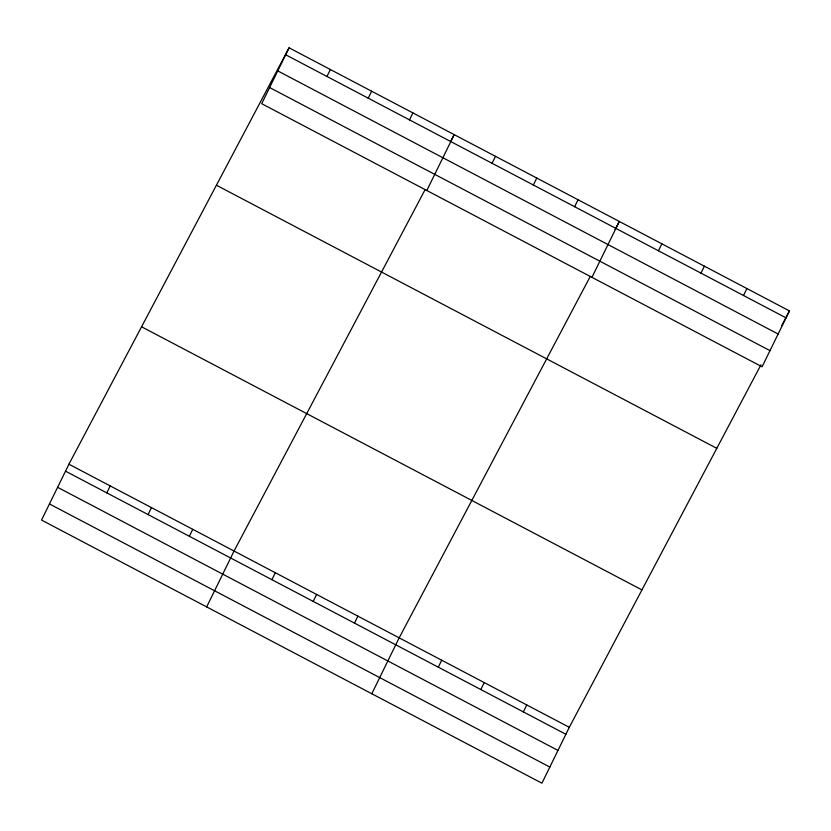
<?xml version="1.0" encoding="UTF-8"?>
<svg xmlns="http://www.w3.org/2000/svg" width="831" height="831" viewBox="0 0 831 831"><rect width="100%" height="100%" fill="white"/><g stroke="black" fill="none" stroke-linecap="round" stroke-linejoin="round"><path stroke-width="1.25" d="M289.074 47.803L261.703 103.688L762.079 366.793L789.45 310.919L289.074 47.803L68.921 464.207L41.55 520.081L541.926 783.197L569.297 727.312L760.999 364.736M106.794 492.866L110.201 485.917M326.947 76.473L330.364 69.513M148.074 514.576L151.481 507.616M368.237 98.172L371.644 91.223M189.354 536.286L192.761 529.326M409.517 119.882L412.924 112.923M206.67 606.91L234.051 551.036L425.14 189.593M426.822 190.507L454.204 134.632L450.568 141.499M271.924 579.695L275.331 572.736M492.077 163.291L495.484 156.342M313.204 601.405L316.611 594.445M533.357 185.001L536.764 178.042M354.484 623.105L357.891 616.155M574.637 206.711L578.044 199.752M371.8 693.74L399.171 637.855L590.259 276.422M591.952 277.336L619.324 221.462L615.085 229.47M438.29 667.179L441.697 660.219M658.443 250.775L661.86 243.826M480.827 689.543L484.234 682.583M700.98 273.139L704.387 266.19M523.353 711.907L526.761 704.948M743.506 295.504L746.924 288.554M781.576 325.804L789.45 310.919M285.667 54.763L786.043 317.868M277.762 70.905L778.138 334.02M269.618 87.535L769.984 350.651M216.424 185.22L716.8 448.325M141.571 326.791L641.947 589.906M68.921 464.207L569.297 727.312M65.514 471.167L565.89 734.272M57.609 487.309L557.975 750.414M49.455 503.939L549.831 767.055"/></g></svg>
